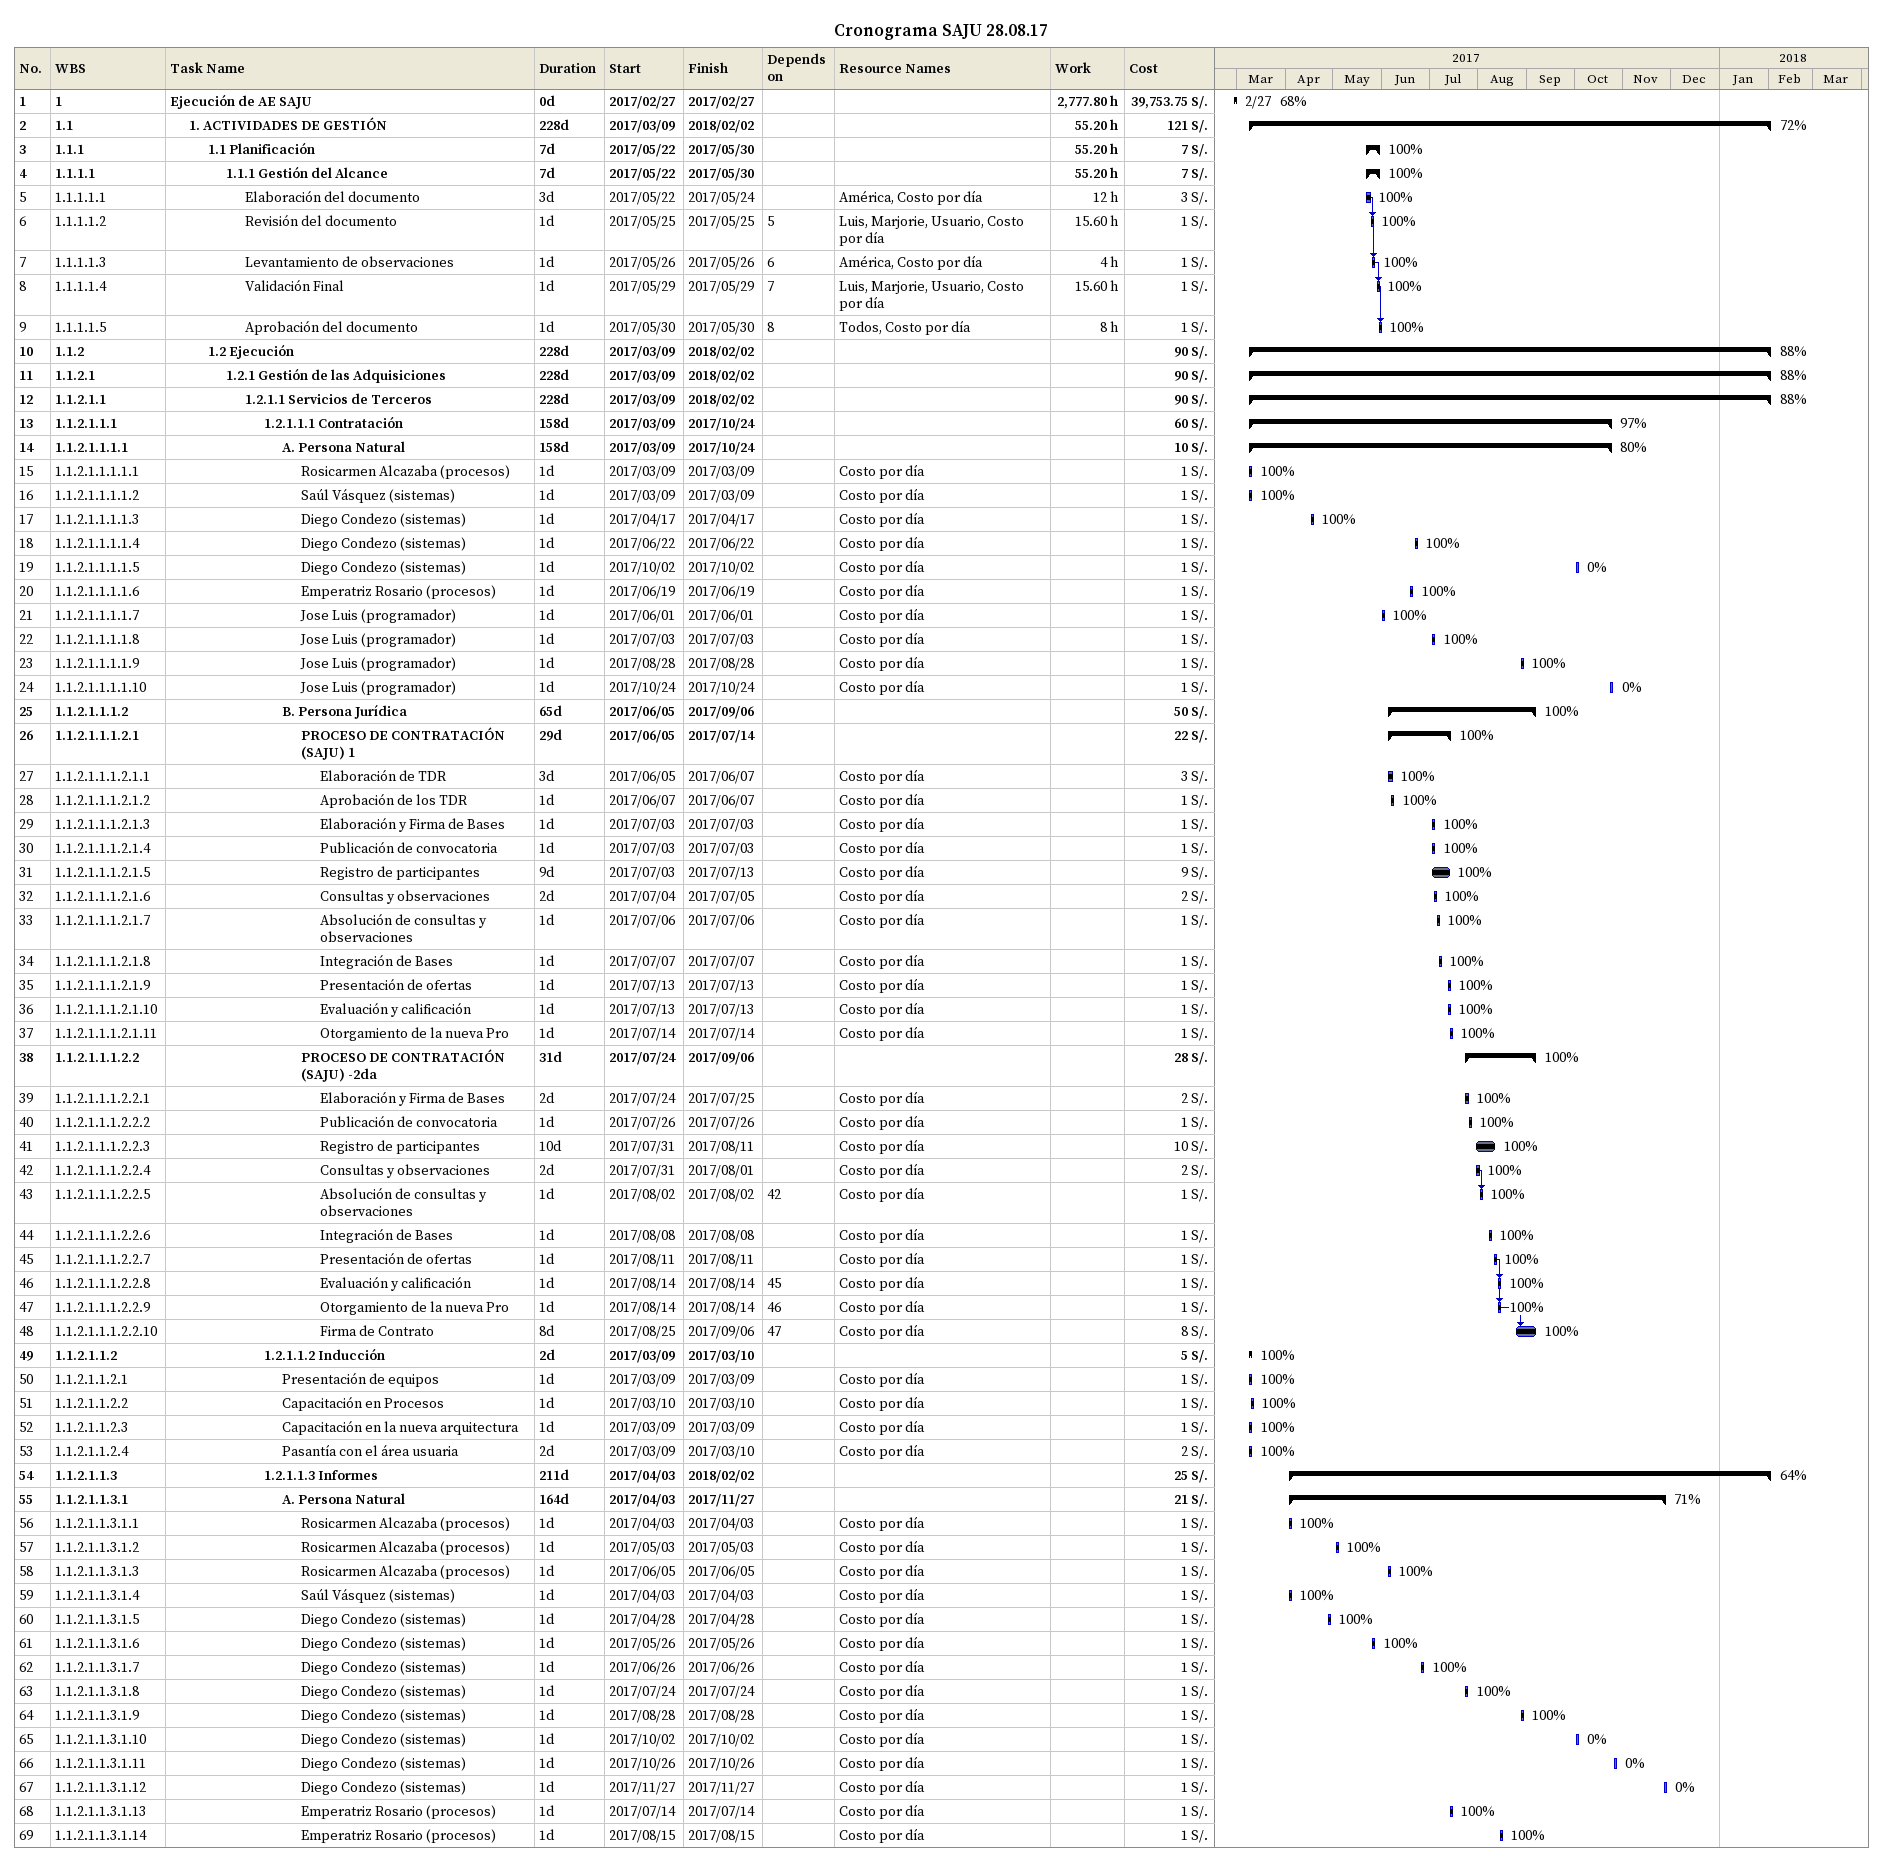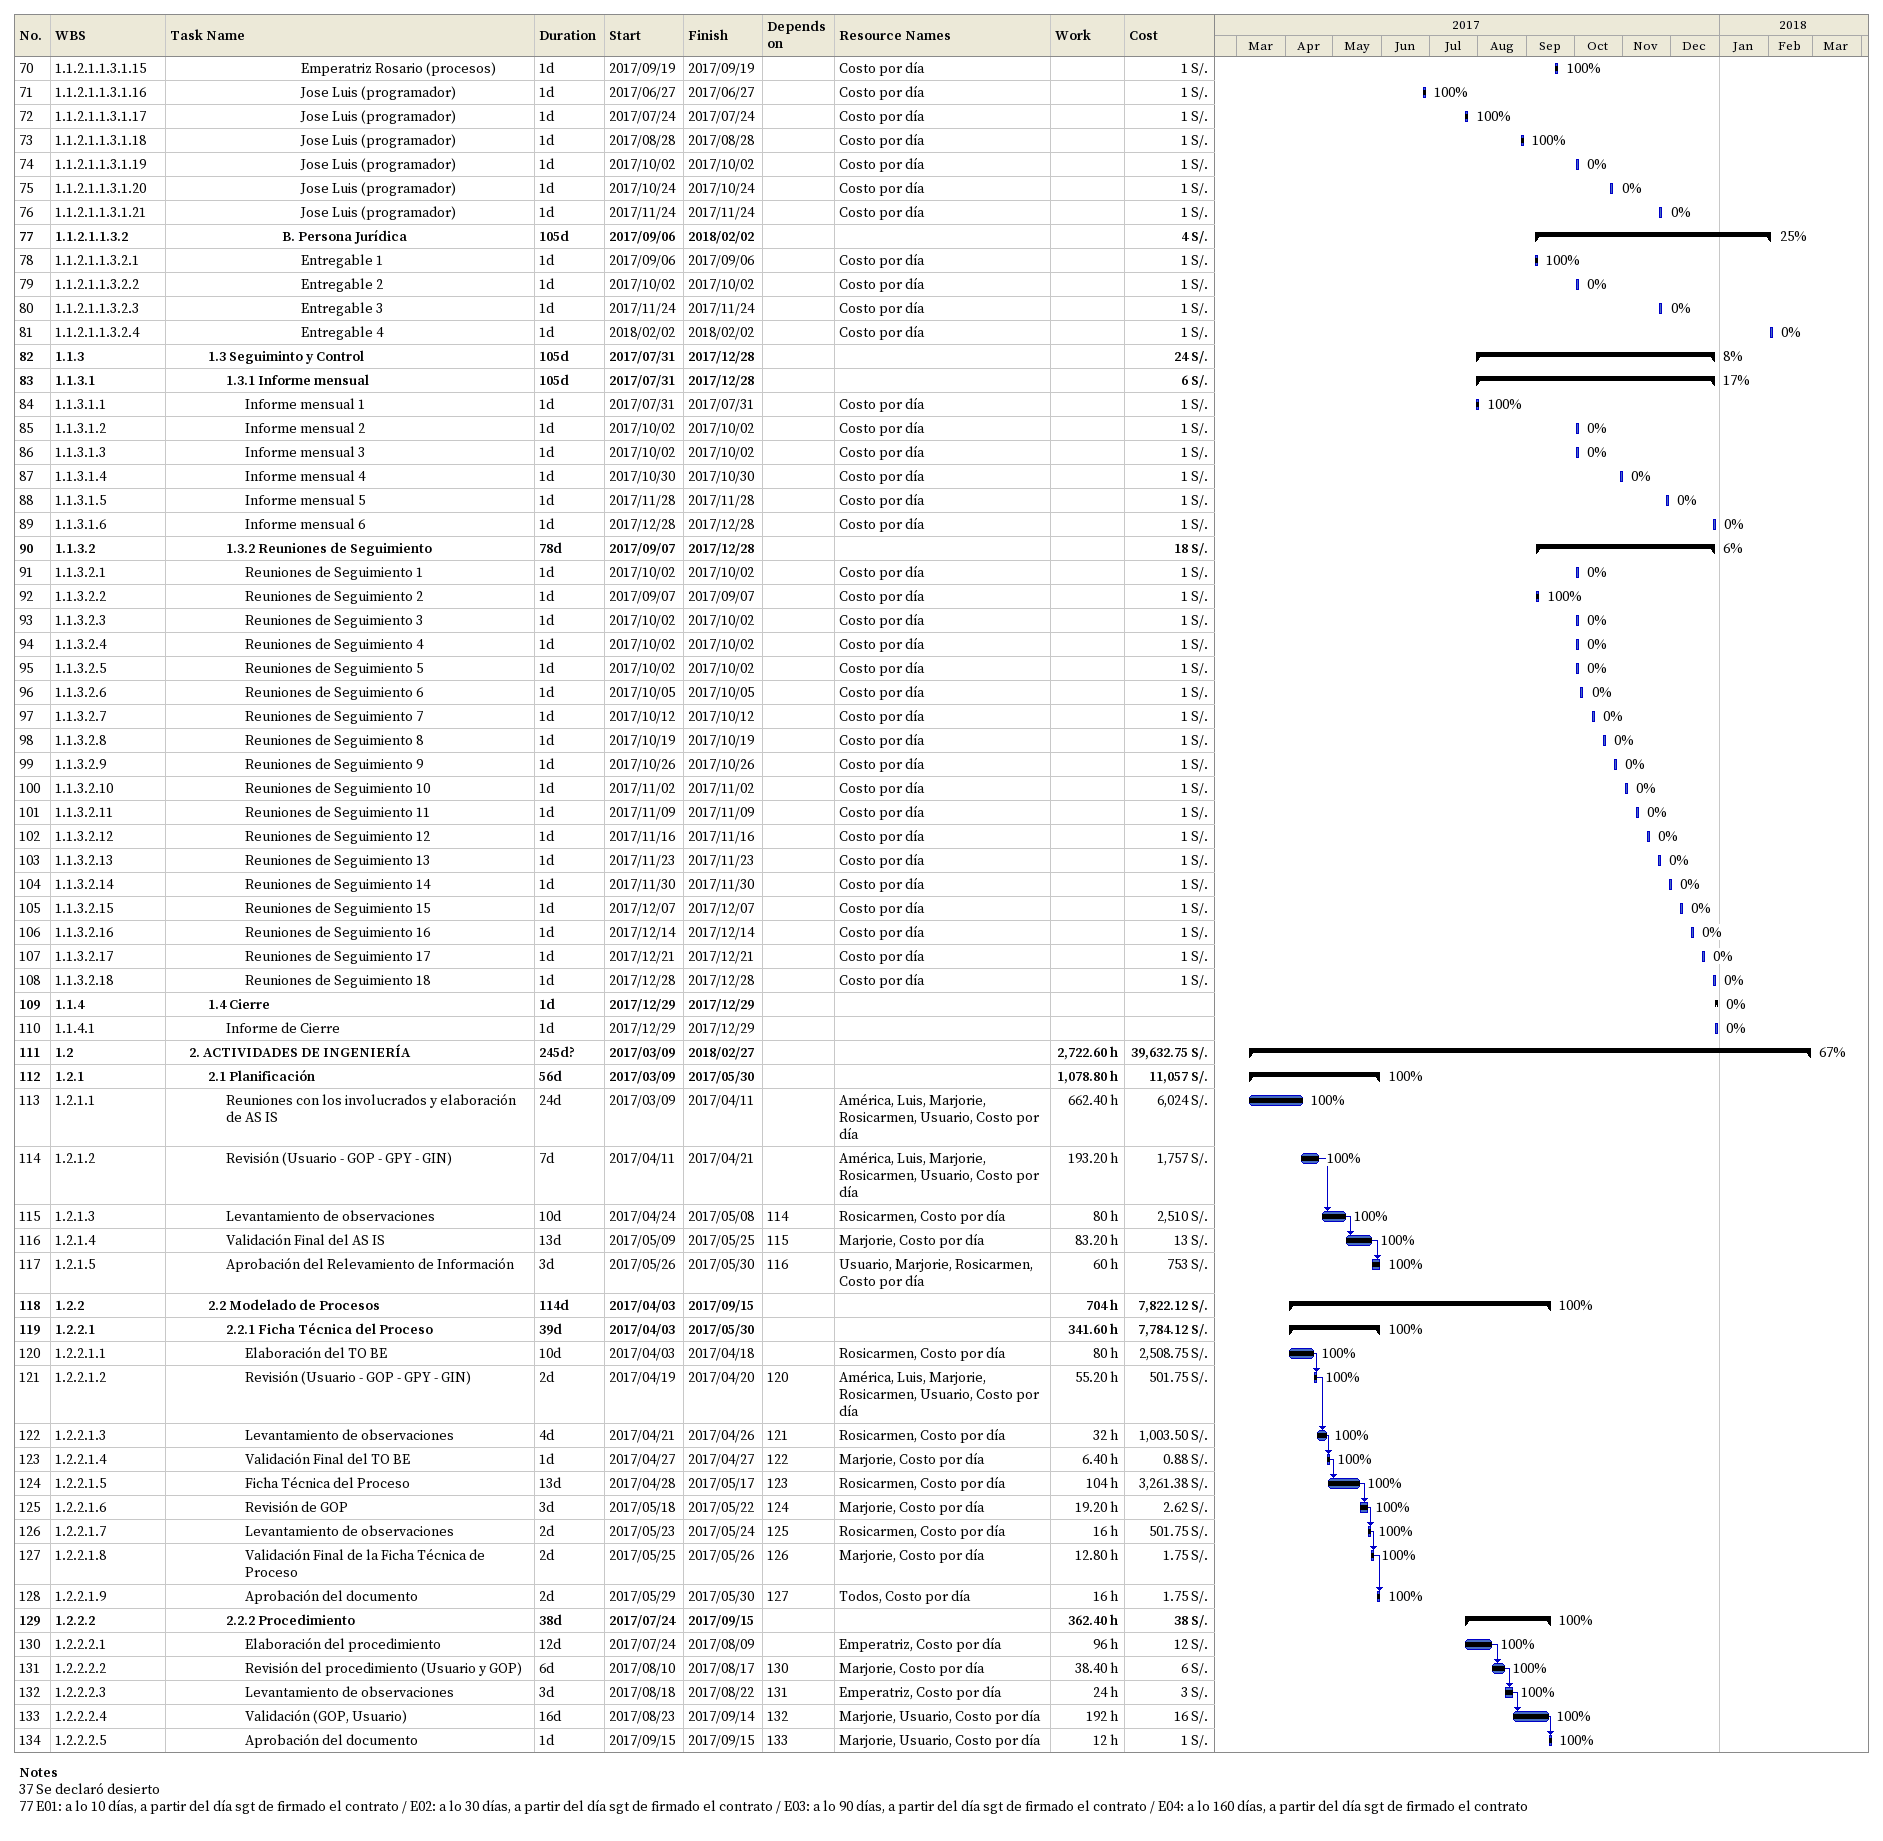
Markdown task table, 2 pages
Cronograma SAJU 28.08.17

| ID | WBS | Task | Duration | Start | Finish | Predecessors | Resources | % complete | Work (h) | Cost (S/.) |
|---|---|---|---|---|---|---|---|---|---|---|
| 1 | 1 | **Ejecución de AE SAJU** | 0d | 2017-02-27 | 2017-02-27 |  |  | 68 | 2777.80 | 39753.75 |
| 2 | 1.1 | **1. ACTIVIDADES DE GESTIÓN** | 228d | 2017-03-09 | 2018-02-02 |  |  | 72 | 55.20 | 121 |
| 3 | 1.1.1 | **1.1 Planificación** | 7d | 2017-05-22 | 2017-05-30 |  |  | 100 | 55.20 | 7 |
| 4 | 1.1.1.1 | **1.1.1 Gestión del Alcance** | 7d | 2017-05-22 | 2017-05-30 |  |  | 100 | 55.20 | 7 |
| 5 | 1.1.1.1.1 | Elaboración del documento | 3d | 2017-05-22 | 2017-05-24 |  | América, Costo por día | 100 | 12 | 3 |
| 6 | 1.1.1.1.2 | Revisión del documento | 1d | 2017-05-25 | 2017-05-25 | 5 | Luis, Marjorie, Usuario, Costo por día | 100 | 15.60 | 1 |
| 7 | 1.1.1.1.3 | Levantamiento de observaciones | 1d | 2017-05-26 | 2017-05-26 | 6 | América, Costo por día | 100 | 4 | 1 |
| 8 | 1.1.1.1.4 | Validación Final | 1d | 2017-05-29 | 2017-05-29 | 7 | Luis, Marjorie, Usuario, Costo por día | 100 | 15.60 | 1 |
| 9 | 1.1.1.1.5 | Aprobación del documento | 1d | 2017-05-30 | 2017-05-30 | 8 | Todos, Costo por día | 100 | 8 | 1 |
| 10 | 1.1.2 | **1.2 Ejecución** | 228d | 2017-03-09 | 2018-02-02 |  |  | 88 |  | 90 |
| 11 | 1.1.2.1 | **1.2.1 Gestión de las Adquisiciones** | 228d | 2017-03-09 | 2018-02-02 |  |  | 88 |  | 90 |
| 12 | 1.1.2.1.1 | **1.2.1.1 Servicios de Terceros** | 228d | 2017-03-09 | 2018-02-02 |  |  | 88 |  | 90 |
| 13 | 1.1.2.1.1.1 | **1.2.1.1.1 Contratación** | 158d | 2017-03-09 | 2017-10-24 |  |  | 97 |  | 60 |
| 14 | 1.1.2.1.1.1.1 | **A. Persona Natural** | 158d | 2017-03-09 | 2017-10-24 |  |  | 80 |  | 10 |
| 15 | 1.1.2.1.1.1.1.1 | Rosicarmen Alcazaba (procesos) | 1d | 2017-03-09 | 2017-03-09 |  | Costo por día | 100 |  | 1 |
| 16 | 1.1.2.1.1.1.1.2 | Saúl Vásquez (sistemas) | 1d | 2017-03-09 | 2017-03-09 |  | Costo por día | 100 |  | 1 |
| 17 | 1.1.2.1.1.1.1.3 | Diego Condezo (sistemas) | 1d | 2017-04-17 | 2017-04-17 |  | Costo por día | 100 |  | 1 |
| 18 | 1.1.2.1.1.1.1.4 | Diego Condezo (sistemas) | 1d | 2017-06-22 | 2017-06-22 |  | Costo por día | 100 |  | 1 |
| 19 | 1.1.2.1.1.1.1.5 | Diego Condezo (sistemas) | 1d | 2017-10-02 | 2017-10-02 |  | Costo por día | 0 |  | 1 |
| 20 | 1.1.2.1.1.1.1.6 | Emperatriz Rosario (procesos) | 1d | 2017-06-19 | 2017-06-19 |  | Costo por día | 100 |  | 1 |
| 21 | 1.1.2.1.1.1.1.7 | Jose Luis (programador) | 1d | 2017-06-01 | 2017-06-01 |  | Costo por día | 100 |  | 1 |
| 22 | 1.1.2.1.1.1.1.8 | Jose Luis (programador) | 1d | 2017-07-03 | 2017-07-03 |  | Costo por día | 100 |  | 1 |
| 23 | 1.1.2.1.1.1.1.9 | Jose Luis (programador) | 1d | 2017-08-28 | 2017-08-28 |  | Costo por día | 100 |  | 1 |
| 24 | 1.1.2.1.1.1.1.10 | Jose Luis (programador) | 1d | 2017-10-24 | 2017-10-24 |  | Costo por día | 0 |  | 1 |
| 25 | 1.1.2.1.1.1.2 | **B. Persona Jurídica** | 65d | 2017-06-05 | 2017-09-06 |  |  | 100 |  | 50 |
| 26 | 1.1.2.1.1.1.2.1 | **PROCESO DE CONTRATACIÓN (SAJU) 1** | 29d | 2017-06-05 | 2017-07-14 |  |  | 100 |  | 22 |
| 27 | 1.1.2.1.1.1.2.1.1 | Elaboración de TDR | 3d | 2017-06-05 | 2017-06-07 |  | Costo por día | 100 |  | 3 |
| 28 | 1.1.2.1.1.1.2.1.2 | Aprobación de los TDR | 1d | 2017-06-07 | 2017-06-07 |  | Costo por día | 100 |  | 1 |
| 29 | 1.1.2.1.1.1.2.1.3 | Elaboración y Firma de Bases | 1d | 2017-07-03 | 2017-07-03 |  | Costo por día | 100 |  | 1 |
| 30 | 1.1.2.1.1.1.2.1.4 | Publicación de convocatoria | 1d | 2017-07-03 | 2017-07-03 |  | Costo por día | 100 |  | 1 |
| 31 | 1.1.2.1.1.1.2.1.5 | Registro de participantes | 9d | 2017-07-03 | 2017-07-13 |  | Costo por día | 100 |  | 9 |
| 32 | 1.1.2.1.1.1.2.1.6 | Consultas y observaciones | 2d | 2017-07-04 | 2017-07-05 |  | Costo por día | 100 |  | 2 |
| 33 | 1.1.2.1.1.1.2.1.7 | Absolución de consultas y observaciones | 1d | 2017-07-06 | 2017-07-06 |  | Costo por día | 100 |  | 1 |
| 34 | 1.1.2.1.1.1.2.1.8 | Integración de Bases | 1d | 2017-07-07 | 2017-07-07 |  | Costo por día | 100 |  | 1 |
| 35 | 1.1.2.1.1.1.2.1.9 | Presentación de ofertas | 1d | 2017-07-13 | 2017-07-13 |  | Costo por día | 100 |  | 1 |
| 36 | 1.1.2.1.1.1.2.1.10 | Evaluación y calificación | 1d | 2017-07-13 | 2017-07-13 |  | Costo por día | 100 |  | 1 |
| 37 | 1.1.2.1.1.1.2.1.11 | Otorgamiento de la nueva Pro | 1d | 2017-07-14 | 2017-07-14 |  | Costo por día | 100 |  | 1 |
| 38 | 1.1.2.1.1.1.2.2 | **PROCESO DE CONTRATACIÓN (SAJU) -2da** | 31d | 2017-07-24 | 2017-09-06 |  |  | 100 |  | 28 |
| 39 | 1.1.2.1.1.1.2.2.1 | Elaboración y Firma de Bases | 2d | 2017-07-24 | 2017-07-25 |  | Costo por día | 100 |  | 2 |
| 40 | 1.1.2.1.1.1.2.2.2 | Publicación de convocatoria | 1d | 2017-07-26 | 2017-07-26 |  | Costo por día | 100 |  | 1 |
| 41 | 1.1.2.1.1.1.2.2.3 | Registro de participantes | 10d | 2017-07-31 | 2017-08-11 |  | Costo por día | 100 |  | 10 |
| 42 | 1.1.2.1.1.1.2.2.4 | Consultas y observaciones | 2d | 2017-07-31 | 2017-08-01 |  | Costo por día | 100 |  | 2 |
| 43 | 1.1.2.1.1.1.2.2.5 | Absolución de consultas y observaciones | 1d | 2017-08-02 | 2017-08-02 | 42 | Costo por día | 100 |  | 1 |
| 44 | 1.1.2.1.1.1.2.2.6 | Integración de Bases | 1d | 2017-08-08 | 2017-08-08 |  | Costo por día | 100 |  | 1 |
| 45 | 1.1.2.1.1.1.2.2.7 | Presentación de ofertas | 1d | 2017-08-11 | 2017-08-11 |  | Costo por día | 100 |  | 1 |
| 46 | 1.1.2.1.1.1.2.2.8 | Evaluación y calificación | 1d | 2017-08-14 | 2017-08-14 | 45 | Costo por día | 100 |  | 1 |
| 47 | 1.1.2.1.1.1.2.2.9 | Otorgamiento de la nueva Pro | 1d | 2017-08-14 | 2017-08-14 | 46 | Costo por día | 100 |  | 1 |
| 48 | 1.1.2.1.1.1.2.2.10 | Firma de Contrato | 8d | 2017-08-25 | 2017-09-06 | 47 | Costo por día | 100 |  | 8 |
| 49 | 1.1.2.1.1.2 | **1.2.1.1.2 Inducción** | 2d | 2017-03-09 | 2017-03-10 |  |  | 100 |  | 5 |
| 50 | 1.1.2.1.1.2.1 | Presentación de equipos | 1d | 2017-03-09 | 2017-03-09 |  | Costo por día | 100 |  | 1 |
| 51 | 1.1.2.1.1.2.2 | Capacitación en Procesos | 1d | 2017-03-10 | 2017-03-10 |  | Costo por día | 100 |  | 1 |
| 52 | 1.1.2.1.1.2.3 | Capacitación en la nueva arquitectura | 1d | 2017-03-09 | 2017-03-09 |  | Costo por día | 100 |  | 1 |
| 53 | 1.1.2.1.1.2.4 | Pasantía con el área usuaria | 2d | 2017-03-09 | 2017-03-10 |  | Costo por día | 100 |  | 2 |
| 54 | 1.1.2.1.1.3 | **1.2.1.1.3 Informes** | 211d | 2017-04-03 | 2018-02-02 |  |  | 64 |  | 25 |
| 55 | 1.1.2.1.1.3.1 | **A. Persona Natural** | 164d | 2017-04-03 | 2017-11-27 |  |  | 71 |  | 21 |
| 56 | 1.1.2.1.1.3.1.1 | Rosicarmen Alcazaba (procesos) | 1d | 2017-04-03 | 2017-04-03 |  | Costo por día | 100 |  | 1 |
| 57 | 1.1.2.1.1.3.1.2 | Rosicarmen Alcazaba (procesos) | 1d | 2017-05-03 | 2017-05-03 |  | Costo por día | 100 |  | 1 |
| 58 | 1.1.2.1.1.3.1.3 | Rosicarmen Alcazaba (procesos) | 1d | 2017-06-05 | 2017-06-05 |  | Costo por día | 100 |  | 1 |
| 59 | 1.1.2.1.1.3.1.4 | Saúl Vásquez (sistemas) | 1d | 2017-04-03 | 2017-04-03 |  | Costo por día | 100 |  | 1 |
| 60 | 1.1.2.1.1.3.1.5 | Diego Condezo (sistemas) | 1d | 2017-04-28 | 2017-04-28 |  | Costo por día | 100 |  | 1 |
| 61 | 1.1.2.1.1.3.1.6 | Diego Condezo (sistemas) | 1d | 2017-05-26 | 2017-05-26 |  | Costo por día | 100 |  | 1 |
| 62 | 1.1.2.1.1.3.1.7 | Diego Condezo (sistemas) | 1d | 2017-06-26 | 2017-06-26 |  | Costo por día | 100 |  | 1 |
| 63 | 1.1.2.1.1.3.1.8 | Diego Condezo (sistemas) | 1d | 2017-07-24 | 2017-07-24 |  | Costo por día | 100 |  | 1 |
| 64 | 1.1.2.1.1.3.1.9 | Diego Condezo (sistemas) | 1d | 2017-08-28 | 2017-08-28 |  | Costo por día | 100 |  | 1 |
| 65 | 1.1.2.1.1.3.1.10 | Diego Condezo (sistemas) | 1d | 2017-10-02 | 2017-10-02 |  | Costo por día | 0 |  | 1 |
| 66 | 1.1.2.1.1.3.1.11 | Diego Condezo (sistemas) | 1d | 2017-10-26 | 2017-10-26 |  | Costo por día | 0 |  | 1 |
| 67 | 1.1.2.1.1.3.1.12 | Diego Condezo (sistemas) | 1d | 2017-11-27 | 2017-11-27 |  | Costo por día | 0 |  | 1 |
| 68 | 1.1.2.1.1.3.1.13 | Emperatriz Rosario (procesos) | 1d | 2017-07-14 | 2017-07-14 |  | Costo por día | 100 |  | 1 |
| 69 | 1.1.2.1.1.3.1.14 | Emperatriz Rosario (procesos) | 1d | 2017-08-15 | 2017-08-15 |  | Costo por día | 100 |  | 1 |
| 70 | 1.1.2.1.1.3.1.15 | Emperatriz Rosario (procesos) | 1d | 2017-09-19 | 2017-09-19 |  | Costo por día | 100 |  | 1 |
| 71 | 1.1.2.1.1.3.1.16 | Jose Luis (programador) | 1d | 2017-06-27 | 2017-06-27 |  | Costo por día | 100 |  | 1 |
| 72 | 1.1.2.1.1.3.1.17 | Jose Luis (programador) | 1d | 2017-07-24 | 2017-07-24 |  | Costo por día | 100 |  | 1 |
| 73 | 1.1.2.1.1.3.1.18 | Jose Luis (programador) | 1d | 2017-08-28 | 2017-08-28 |  | Costo por día | 100 |  | 1 |
| 74 | 1.1.2.1.1.3.1.19 | Jose Luis (programador) | 1d | 2017-10-02 | 2017-10-02 |  | Costo por día | 0 |  | 1 |
| 75 | 1.1.2.1.1.3.1.20 | Jose Luis (programador) | 1d | 2017-10-24 | 2017-10-24 |  | Costo por día | 0 |  | 1 |
| 76 | 1.1.2.1.1.3.1.21 | Jose Luis (programador) | 1d | 2017-11-24 | 2017-11-24 |  | Costo por día | 0 |  | 1 |
| 77 | 1.1.2.1.1.3.2 | **B. Persona Jurídica** | 105d | 2017-09-06 | 2018-02-02 |  |  | 25 |  | 4 |
| 78 | 1.1.2.1.1.3.2.1 | Entregable 1 | 1d | 2017-09-06 | 2017-09-06 |  | Costo por día | 100 |  | 1 |
| 79 | 1.1.2.1.1.3.2.2 | Entregable 2 | 1d | 2017-10-02 | 2017-10-02 |  | Costo por día | 0 |  | 1 |
| 80 | 1.1.2.1.1.3.2.3 | Entregable 3 | 1d | 2017-11-24 | 2017-11-24 |  | Costo por día | 0 |  | 1 |
| 81 | 1.1.2.1.1.3.2.4 | Entregable 4 | 1d | 2018-02-02 | 2018-02-02 |  | Costo por día | 0 |  | 1 |
| 82 | 1.1.3 | **1.3 Seguiminto y Control** | 105d | 2017-07-31 | 2017-12-28 |  |  | 8 |  | 24 |
| 83 | 1.1.3.1 | **1.3.1 Informe mensual** | 105d | 2017-07-31 | 2017-12-28 |  |  | 17 |  | 6 |
| 84 | 1.1.3.1.1 | Informe mensual 1 | 1d | 2017-07-31 | 2017-07-31 |  | Costo por día | 100 |  | 1 |
| 85 | 1.1.3.1.2 | Informe mensual 2 | 1d | 2017-10-02 | 2017-10-02 |  | Costo por día | 0 |  | 1 |
| 86 | 1.1.3.1.3 | Informe mensual 3 | 1d | 2017-10-02 | 2017-10-02 |  | Costo por día | 0 |  | 1 |
| 87 | 1.1.3.1.4 | Informe mensual 4 | 1d | 2017-10-30 | 2017-10-30 |  | Costo por día | 0 |  | 1 |
| 88 | 1.1.3.1.5 | Informe mensual 5 | 1d | 2017-11-28 | 2017-11-28 |  | Costo por día | 0 |  | 1 |
| 89 | 1.1.3.1.6 | Informe mensual 6 | 1d | 2017-12-28 | 2017-12-28 |  | Costo por día | 0 |  | 1 |
| 90 | 1.1.3.2 | **1.3.2 Reuniones de Seguimiento** | 78d | 2017-09-07 | 2017-12-28 |  |  | 6 |  | 18 |
| 91 | 1.1.3.2.1 | Reuniones de Seguimiento 1 | 1d | 2017-10-02 | 2017-10-02 |  | Costo por día | 0 |  | 1 |
| 92 | 1.1.3.2.2 | Reuniones de Seguimiento 2 | 1d | 2017-09-07 | 2017-09-07 |  | Costo por día | 100 |  | 1 |
| 93 | 1.1.3.2.3 | Reuniones de Seguimiento 3 | 1d | 2017-10-02 | 2017-10-02 |  | Costo por día | 0 |  | 1 |
| 94 | 1.1.3.2.4 | Reuniones de Seguimiento 4 | 1d | 2017-10-02 | 2017-10-02 |  | Costo por día | 0 |  | 1 |
| 95 | 1.1.3.2.5 | Reuniones de Seguimiento 5 | 1d | 2017-10-02 | 2017-10-02 |  | Costo por día | 0 |  | 1 |
| 96 | 1.1.3.2.6 | Reuniones de Seguimiento 6 | 1d | 2017-10-05 | 2017-10-05 |  | Costo por día | 0 |  | 1 |
| 97 | 1.1.3.2.7 | Reuniones de Seguimiento 7 | 1d | 2017-10-12 | 2017-10-12 |  | Costo por día | 0 |  | 1 |
| 98 | 1.1.3.2.8 | Reuniones de Seguimiento 8 | 1d | 2017-10-19 | 2017-10-19 |  | Costo por día | 0 |  | 1 |
| 99 | 1.1.3.2.9 | Reuniones de Seguimiento 9 | 1d | 2017-10-26 | 2017-10-26 |  | Costo por día | 0 |  | 1 |
| 100 | 1.1.3.2.10 | Reuniones de Seguimiento 10 | 1d | 2017-11-02 | 2017-11-02 |  | Costo por día | 0 |  | 1 |
| 101 | 1.1.3.2.11 | Reuniones de Seguimiento 11 | 1d | 2017-11-09 | 2017-11-09 |  | Costo por día | 0 |  | 1 |
| 102 | 1.1.3.2.12 | Reuniones de Seguimiento 12 | 1d | 2017-11-16 | 2017-11-16 |  | Costo por día | 0 |  | 1 |
| 103 | 1.1.3.2.13 | Reuniones de Seguimiento 13 | 1d | 2017-11-23 | 2017-11-23 |  | Costo por día | 0 |  | 1 |
| 104 | 1.1.3.2.14 | Reuniones de Seguimiento 14 | 1d | 2017-11-30 | 2017-11-30 |  | Costo por día | 0 |  | 1 |
| 105 | 1.1.3.2.15 | Reuniones de Seguimiento 15 | 1d | 2017-12-07 | 2017-12-07 |  | Costo por día | 0 |  | 1 |
| 106 | 1.1.3.2.16 | Reuniones de Seguimiento 16 | 1d | 2017-12-14 | 2017-12-14 |  | Costo por día | 0 |  | 1 |
| 107 | 1.1.3.2.17 | Reuniones de Seguimiento 17 | 1d | 2017-12-21 | 2017-12-21 |  | Costo por día | 0 |  | 1 |
| 108 | 1.1.3.2.18 | Reuniones de Seguimiento 18 | 1d | 2017-12-28 | 2017-12-28 |  | Costo por día | 0 |  | 1 |
| 109 | 1.1.4 | **1.4 Cierre** | 1d | 2017-12-29 | 2017-12-29 |  |  | 0 |  |  |
| 110 | 1.1.4.1 | Informe de Cierre | 1d | 2017-12-29 | 2017-12-29 |  |  | 0 |  |  |
| 111 | 1.2 | **2. ACTIVIDADES DE INGENIERÍA** | 245d? | 2017-03-09 | 2018-02-27 |  |  | 67 | 2722.60 | 39632.75 |
| 112 | 1.2.1 | **2.1 Planificación** | 56d | 2017-03-09 | 2017-05-30 |  |  | 100 | 1078.80 | 11057 |
| 113 | 1.2.1.1 | Reuniones con los involucrados y elaboración de AS IS | 24d | 2017-03-09 | 2017-04-11 |  | América, Luis, Marjorie, Rosicarmen, Usuario, Costo por día | 100 | 662.40 | 6024 |
| 114 | 1.2.1.2 | Revisión (Usuario - GOP - GPY - GIN) | 7d | 2017-04-11 | 2017-04-21 |  | América, Luis, Marjorie, Rosicarmen, Usuario, Costo por día | 100 | 193.20 | 1757 |
| 115 | 1.2.1.3 | Levantamiento de observaciones | 10d | 2017-04-24 | 2017-05-08 | 114 | Rosicarmen, Costo por día | 100 | 80 | 2510 |
| 116 | 1.2.1.4 | Validación Final del AS IS | 13d | 2017-05-09 | 2017-05-25 | 115 | Marjorie, Costo por día | 100 | 83.20 | 13 |
| 117 | 1.2.1.5 | Aprobación del Relevamiento de Información | 3d | 2017-05-26 | 2017-05-30 | 116 | Usuario, Marjorie, Rosicarmen, Costo por día | 100 | 60 | 753 |
| 118 | 1.2.2 | **2.2 Modelado de Procesos** | 114d | 2017-04-03 | 2017-09-15 |  |  | 100 | 704 | 7822.12 |
| 119 | 1.2.2.1 | **2.2.1 Ficha Técnica del Proceso** | 39d | 2017-04-03 | 2017-05-30 |  |  | 100 | 341.60 | 7784.12 |
| 120 | 1.2.2.1.1 | Elaboración del TO BE | 10d | 2017-04-03 | 2017-04-18 |  | Rosicarmen, Costo por día | 100 | 80 | 2508.75 |
| 121 | 1.2.2.1.2 | Revisión (Usuario - GOP - GPY - GIN) | 2d | 2017-04-19 | 2017-04-20 | 120 | América, Luis, Marjorie, Rosicarmen, Usuario, Costo por día | 100 | 55.20 | 501.75 |
| 122 | 1.2.2.1.3 | Levantamiento de observaciones | 4d | 2017-04-21 | 2017-04-26 | 121 | Rosicarmen, Costo por día | 100 | 32 | 1003.50 |
| 123 | 1.2.2.1.4 | Validación Final del TO BE | 1d | 2017-04-27 | 2017-04-27 | 122 | Marjorie, Costo por día | 100 | 6.40 | 0.88 |
| 124 | 1.2.2.1.5 | Ficha Técnica del Proceso | 13d | 2017-04-28 | 2017-05-17 | 123 | Rosicarmen, Costo por día | 100 | 104 | 3261.38 |
| 125 | 1.2.2.1.6 | Revisión de GOP | 3d | 2017-05-18 | 2017-05-22 | 124 | Marjorie, Costo por día | 100 | 19.20 | 2.62 |
| 126 | 1.2.2.1.7 | Levantamiento de observaciones | 2d | 2017-05-23 | 2017-05-24 | 125 | Rosicarmen, Costo por día | 100 | 16 | 501.75 |
| 127 | 1.2.2.1.8 | Validación Final de la Ficha Técnica de Proceso | 2d | 2017-05-25 | 2017-05-26 | 126 | Marjorie, Costo por día | 100 | 12.80 | 1.75 |
| 128 | 1.2.2.1.9 | Aprobación del documento | 2d | 2017-05-29 | 2017-05-30 | 127 | Todos, Costo por día | 100 | 16 | 1.75 |
| 129 | 1.2.2.2 | **2.2.2 Procedimiento** | 38d | 2017-07-24 | 2017-09-15 |  |  | 100 | 362.40 | 38 |
| 130 | 1.2.2.2.1 | Elaboración del procedimiento | 12d | 2017-07-24 | 2017-08-09 |  | Emperatriz, Costo por día | 100 | 96 | 12 |
| 131 | 1.2.2.2.2 | Revisión del procedimiento (Usuario y GOP) | 6d | 2017-08-10 | 2017-08-17 | 130 | Marjorie, Costo por día | 100 | 38.40 | 6 |
| 132 | 1.2.2.2.3 | Levantamiento de observaciones | 3d | 2017-08-18 | 2017-08-22 | 131 | Emperatriz, Costo por día | 100 | 24 | 3 |
| 133 | 1.2.2.2.4 | Validación (GOP, Usuario) | 16d | 2017-08-23 | 2017-09-14 | 132 | Marjorie, Usuario, Costo por día | 100 | 192 | 16 |
| 134 | 1.2.2.2.5 | Aprobación del documento | 1d | 2017-09-15 | 2017-09-15 | 133 | Marjorie, Usuario, Costo por día | 100 | 12 | 1 |

Notes
- 37: Se declaró desierto
- 77: E01: a lo 10 días, a partir del día sgt de firmado el contrato / E02: a lo 30 días, a partir del día sgt de firmado el contrato / E03: a lo 90 días, a partir del día sgt de firmado el contrato / E04: a lo 160 días, a partir del día sgt de firmado el contrato
